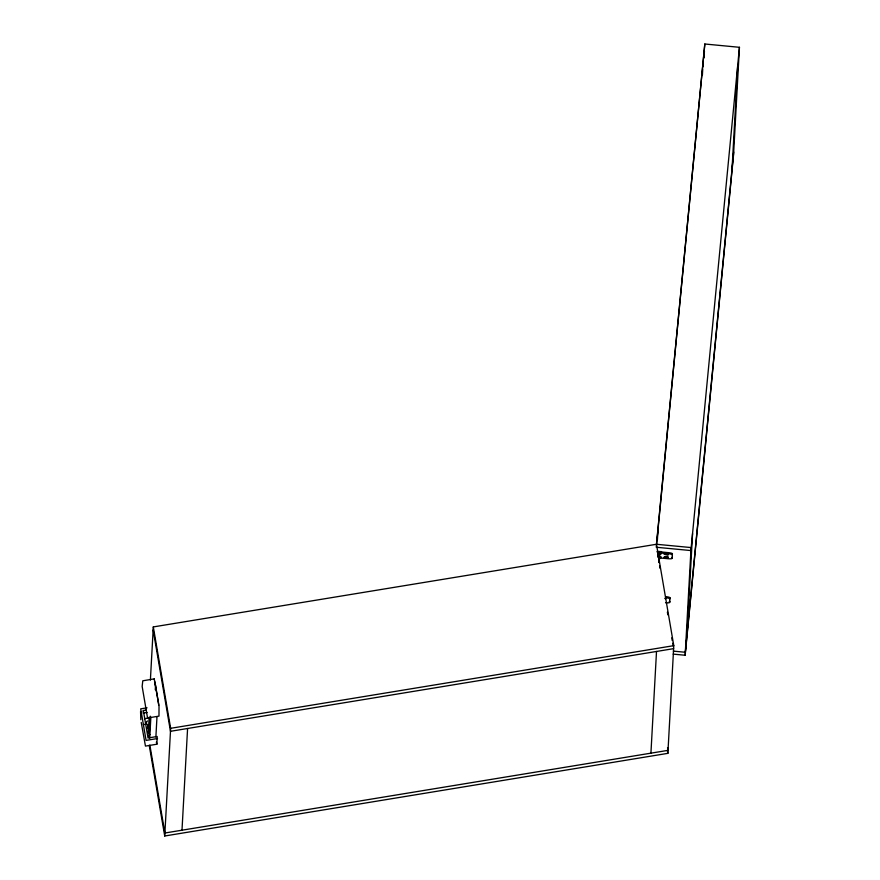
<?xml version="1.0" encoding="UTF-8"?>
<svg xmlns="http://www.w3.org/2000/svg" width="880" height="880" viewBox="0 0 880 880"><rect width="100%" height="100%" fill="white"/><g stroke="black" fill="none" stroke-linecap="round" stroke-linejoin="round"><path stroke-width="1.32" d="M140.558 711.447L140.822 719.719M145.948 710.072L143.341 710.501L143.198 713.097L147.114 712.448M150.392 680.086L153.307 626.923L656.447 544.269L691.075 547.569L685.157 655.259L673.178 654.115M148.335 731.852L149.138 717.255M149.138 736.549L150.26 716.188M149.699 738.353L150.865 717.123M155.287 689.733L155.507 685.751A4.345 4.279 3.1 0 0 155.177 684.684M155.881 736.989L156.97 717.09M143.341 710.501L148.038 737.99L157.179 736.483L156.882 744.216L145.453 746.097L141.229 722.425M685.157 655.259L733.535 154.99L739.442 47.3L704.825 44L656.447 544.269L673.783 645.656L667.865 753.346L164.725 836L170.643 728.31L153.307 626.923M181.995 830.203L187.583 728.497M656.447 544.269L656.293 547.261L690.91 550.561L739.442 47.3M657.415 539.748L657.932 530.255M650.925 753.159L656.513 651.464M665.533 602.745A4.103 0.704 5.5 0 0 669.669 602.426L669.966 597.762A4.103 0.704 5.5 0 0 665.918 596.662L665.808 597.74A4.103 0.704 5.5 0 1 669.867 598.84L669.966 597.762M659.373 557.898L667.964 558.712A4.103 0.704 5.5 0 0 672.089 558.404L672.397 553.74A4.103 0.704 5.5 0 0 668.338 552.64L658.526 551.705L658.427 552.772L668.239 553.707A4.103 0.704 5.5 0 1 672.287 554.807L672.397 553.74M702.416 74.844L702.713 69.421M702.867 66.715L703.01 63.998M704.055 57.838L704.429 51.062M704.825 44L656.546 544.643M686.972 635.261L692.56 533.555M732.05 169.004L737.638 67.298M658.328 555.412L657.866 556.347M668.239 553.707L668.338 552.64M672.089 558.404L672.199 557.326A4.103 0.704 5.5 0 1 672.045 557.491M669.669 602.426L669.768 601.348A4.103 0.704 5.5 0 1 669.196 601.656M733.689 151.998L685.322 652.267L673.343 651.123M154.22 678.92L158.279 701.932M154.561 680.977L155.133 683.518M156.882 744.216L156.365 742.093M668.085 556.589L665.137 556.6M665.632 598.873L664.752 598.4M659.186 551.298L658.548 551.397M154.242 678.887L142.78 680.801L142.164 686.455L147.554 718.003L158.983 716.122L159.016 706.343L155.232 683.606M147.059 707.806L140.701 708.851L146.091 740.399L157.531 738.518M144.496 718.696L147.114 718.267M143.396 724.625L145.684 724.251M170.643 728.31L673.783 645.656M673.618 648.648L170.478 731.302L153.142 629.915M658.658 561.286L658.9 562.529M657.756 554.906L658.185 557.436M658.625 559.977L659.054 562.507M667.381 612.15L667.843 614.856M671.77 637.835L672.232 640.541M672.694 643.247L673.156 645.942M667.568 747.648L668.03 750.354L164.89 833.008L149.864 745.14M667.403 750.64L667.865 753.346M149.248 745.426L164.725 836M158.356 702.394L158.763 705.342M659.604 565.873L659.901 568.161M661.529 551.529A2.739 2.695 3.1 0 1 657.844 553.795M660.957 554.125A2.739 2.695 3.1 0 1 657.778 555.093M659.615 556.204A1.595 1.573 3.1 0 1 657.668 556.27M661.089 557.227A2.739 2.695 3.1 0 1 658.977 558.943M660.825 556.556A2.739 2.695 3.1 0 1 658.339 557.667M660.011 557.326A1.826 1.793 3.1 0 1 659.692 557.667M660.616 551.441A1.826 1.793 3.1 0 1 657.745 552.739M657.14 552.013A1.826 1.793 3.1 0 1 656.997 551.562M149.457 737.847A3.223 3.179 3.1 0 1 149.853 734.47A3.223 3.179 3.1 0 1 149.05 729.773A3.223 3.179 3.1 0 1 148.247 725.076A2.266 2.233 3.1 0 1 146.498 722.37M146.652 721.952A2.266 2.233 3.1 0 1 147.543 720.973M664.301 554.312L668.14 554.763L664.301 554.312M664.136 557.205L667.975 557.656L664.136 557.205"/></g></svg>
